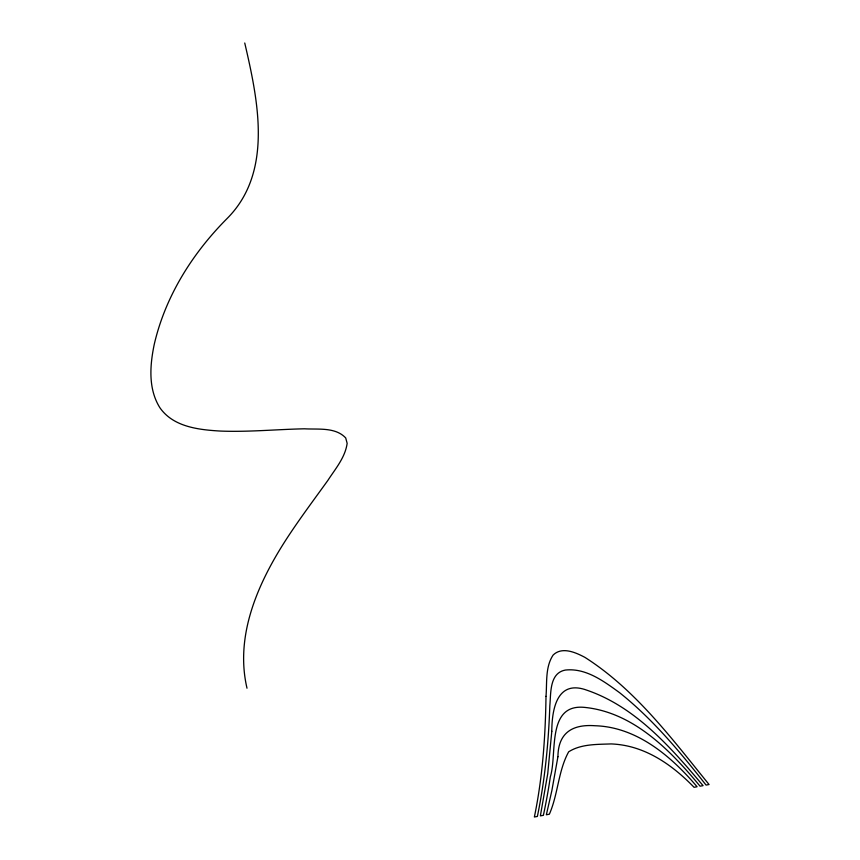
<?xml version="1.0" encoding="UTF-8"?>
<svg xmlns="http://www.w3.org/2000/svg" width="860" height="860" viewBox="0 0 860 860"><rect width="100%" height="100%" fill="white"/><g stroke="black" fill="none" stroke-linecap="round" stroke-linejoin="round"><path stroke-width="1.29" d="M244.745 43C257.914 99.781 273.523 171.763 227.309 218.311C192.608 253.066 165.4 296.119 154.262 344.312C149.898 365.145 148.049 388.698 159.788 407.575C173.161 427.033 198.821 429.806 220.482 431.064C248.529 432.161 276.512 429.377 304.526 428.807C318.211 429.624 335.335 426.947 345.698 437.923L347.15 443.341C345.215 457.498 335.379 468.797 327.864 480.407C314.19 499.413 300.129 518.161 287.304 537.769C258.656 581.65 234.5 634.798 247.003 688.215M546.003 696.353C545.412 736.794 542.574 777.322 534.372 817L537.371 816.441C544.939 779.988 548.54 742.846 549.83 705.673C551.013 693.3 549.271 673.143 565.289 670.069C585.843 667.768 603.881 681.292 619.598 692.698C652.718 719.111 680.045 751.876 706.06 785.083L709.059 784.524C671.864 738.665 635.357 689.505 584.908 657.362C575.641 652.461 562.021 646.312 553.12 655.062C545.122 667.113 547.132 682.614 546.003 696.353M551.797 731.333L547.723 773.785L540.37 815.882L543.369 815.334A732.516 648.569 1.2 0 0 550.336 776.827C557.506 753.897 546.111 703.136 585.058 707.436C633.562 712.499 670.606 750.522 700.072 786.201L703.061 785.642C670.918 747.469 635.411 706.802 586.81 690.171C556.957 679.25 551.916 709.307 551.797 731.333M557.925 756.725L551.862 790.598L546.358 814.775L549.357 814.216C558.118 794.242 558.183 770.829 568.664 751.812C580.951 743.932 597.001 744.47 611.137 743.921A83.732 74.143 1.2 0 1 630.864 746.835C655.567 753.295 676.54 769.249 694.074 787.308L697.073 786.75C671.37 756.327 636.916 727.012 595.131 725.743C572.491 724.055 558.183 732.752 557.925 756.725"/></g></svg>
